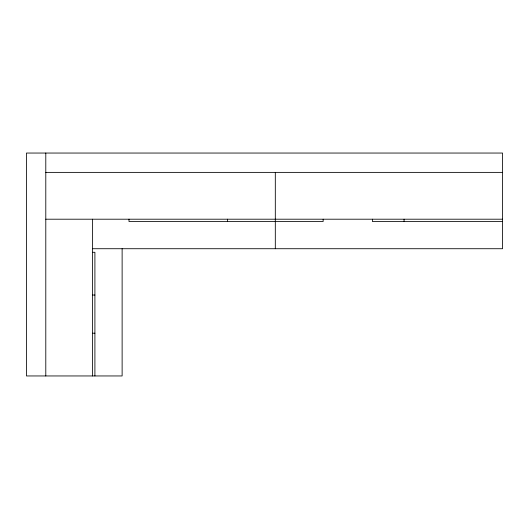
<?xml version="1.0" encoding="UTF-8"?>
<svg xmlns="http://www.w3.org/2000/svg" width="529" height="529" viewBox="0 0 529 529"><rect width="100%" height="100%" fill="white"/><g stroke="black" fill="none" stroke-linecap="round" stroke-linejoin="round"><path stroke-width="0.79" d="M45.792 172.381L502.55 172.381M45.792 219.204L502.55 219.204M502.55 221.499L372.39 221.499L372.39 219.204M92.509 248.723L502.55 248.723L502.55 153.046L26.45 153.046L26.45 375.954L122.126 375.954L122.126 248.723M92.608 252.287L94.903 252.287L94.903 375.954M92.608 295.037L94.903 295.037M92.608 333.204L94.903 333.204M404.07 219.204L404.07 221.499M323.153 219.204L323.153 221.499L128.997 221.499L128.997 219.204M275.311 172.381L275.311 248.723M227.477 219.204L227.477 221.499M92.608 219.204L92.608 375.954M45.792 153.046L45.792 375.954"/></g></svg>
